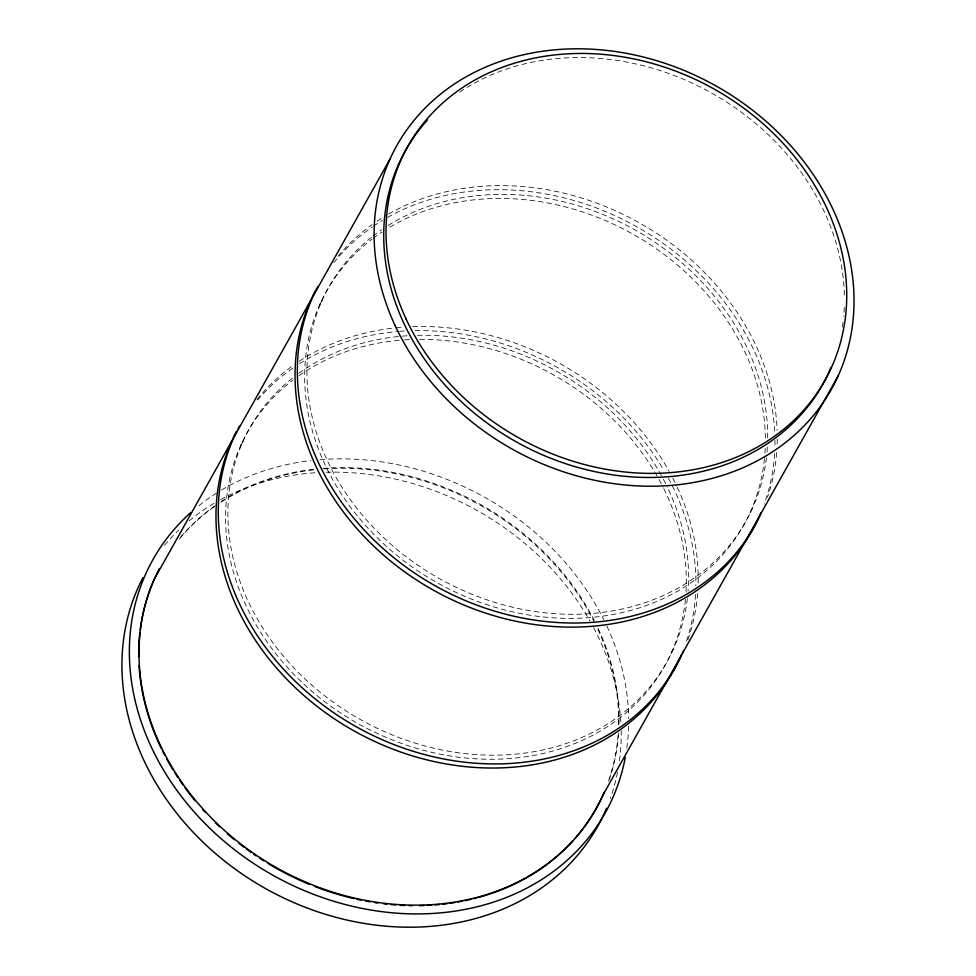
<?xml version="1.0" encoding="UTF-8"?>
<svg xmlns="http://www.w3.org/2000/svg" width="976" height="976" viewBox="0 0 976 976"><rect width="100%" height="100%" fill="white"/><g stroke="black" fill="none" stroke-linecap="round" stroke-linejoin="round"><path stroke-width="0.73" stroke-dasharray="4.88 3.66" d="M240.767 445.349L243.061 441.262M319.835 304.451L322.129 300.364M671.11 653.261L673.403 649.174M750.178 512.363L752.472 508.276M198.909 505.666A259.177 216.623 29.3 0 1 216.428 493.173M221.662 489.964A259.177 216.623 29.3 0 1 310.819 460.574M319.884 459.684A259.177 216.623 29.3 0 1 603.778 619.65M606.962 626.25A259.177 216.623 29.3 0 1 628.654 718.617M628.605 726.193A259.177 216.623 29.3 0 1 626.751 748.531M164.517 545.291A259.177 216.623 29.3 0 1 178.828 529.992M189.076 520.891A259.177 216.623 29.3 0 1 214.208 503.25M220.588 499.614A259.177 216.623 29.3 0 1 316.993 472.64M326.118 472.225A259.177 216.623 29.3 0 1 590.029 621.114M593.615 627.666A259.177 216.623 29.3 0 1 620.968 724.277M621.175 730.377A259.177 216.623 29.3 0 1 619.296 761.817M617.527 772.272A259.177 216.623 29.3 0 1 610.305 798.502M180.658 537.093A249.209 208.291 29.3 0 1 214.964 505.763M221.271 501.505A249.209 208.291 29.3 0 1 315.102 469.078M322.751 468.358A249.209 208.291 29.3 0 1 594.311 620.577M598.19 628.556A249.209 208.291 29.3 0 1 619.016 724.192M618.601 733.074A249.209 208.291 29.3 0 1 609.341 779.214M687.36 598.422A239.157 199.897 29.3 0 1 360.864 719.8A239.157 199.897 29.3 0 1 292.727 377.919M298.863 373.271A239.157 199.897 29.3 0 1 400.77 336.293M402.271 336.159A239.157 199.897 29.3 0 1 408.297 335.707M417.374 335.317A239.157 199.897 29.3 0 1 662.692 477.972M663.387 479.277A239.157 199.897 29.3 0 1 667.328 487.122M668.56 489.732A239.157 199.897 29.3 0 1 688.068 591.053M685.384 599.581A239.157 199.897 29.3 0 1 358.509 723.85A239.157 199.897 29.3 0 1 292.861 380.115M299.083 375.577A239.157 199.897 29.3 0 1 402.99 340.002M404.503 339.892A239.157 199.897 29.3 0 1 410.542 339.563M419.619 339.343A239.157 199.897 29.3 0 1 658.275 478.155M658.995 479.46A239.157 199.897 29.3 0 1 663.107 487.28M663.753 488.586A239.157 199.897 29.3 0 1 685.982 592.164M179.401 538.923A249.124 208.217 29.3 0 1 214.683 506.434M220.979 502.189A249.124 208.217 29.3 0 1 314.784 469.761M323.959 468.931A249.124 208.217 29.3 0 1 593.884 621.212M597.776 629.191A249.124 208.217 29.3 0 1 618.589 724.802M618.064 735.135A249.124 208.217 29.3 0 1 608.426 781.239M257.64 400.075A249.124 208.217 29.3 0 1 293.19 367.891M299.522 363.682A249.124 208.217 29.3 0 1 398.159 331.486M399.684 331.364A249.124 208.217 29.3 0 1 404.284 331.047M415.032 330.632A249.124 208.217 29.3 0 1 663.924 470.334M668.377 478.228A249.124 208.217 29.3 0 1 695.876 585.624M695.534 594.518A249.124 208.217 29.3 0 1 686.189 642.123M257.042 399.501A249.124 208.217 29.3 0 1 292.995 365.549M299.266 361.254A249.124 208.217 29.3 0 1 394.341 327.997M395.866 327.826A249.124 208.217 29.3 0 1 403.515 327.155M412.714 326.667A249.124 208.217 29.3 0 1 669.219 471.506M672.769 478.118A249.124 208.217 29.3 0 1 676.697 486.097M677.332 487.427A249.124 208.217 29.3 0 1 698.096 584.514M697.62 593.371A249.124 208.217 29.3 0 1 687.47 640.903M333.816 262.69A249.124 208.217 29.3 0 1 372.259 226.993M373.515 226.127A249.124 208.217 29.3 0 1 382.458 220.393M387.606 217.392A249.124 208.217 29.3 0 1 635.913 226.273A249.124 208.217 29.3 0 1 774.761 432.734M774.968 440.237A249.124 208.217 29.3 0 1 774.871 447.703M774.602 453.62A249.124 208.217 29.3 0 1 764.245 504.092M764.452 458.683A239.157 199.897 29.3 0 1 437.577 582.953A239.157 199.897 29.3 0 1 371.929 239.218M373.161 238.29A239.157 199.897 29.3 0 1 381.982 232.068M389.802 227.164A239.157 199.897 29.3 0 1 634.241 234.887A239.157 199.897 29.3 0 1 765.367 440.725M765.196 448.277A239.157 199.897 29.3 0 1 764.598 457.207M459.757 92.037A239.157 199.897 29.3 0 1 707.088 90.561A239.157 199.897 29.3 0 1 844.435 298.314M844.264 307.379A239.157 199.897 29.3 0 1 843.667 316.309M843.02 322.214A239.157 199.897 29.3 0 1 842.166 328.217M338.025 256.249A249.124 208.217 29.3 0 1 372.063 224.651M377.065 221.186A249.124 208.217 29.3 0 1 386.045 215.525M388.607 214.037A249.124 208.217 29.3 0 1 638.219 222.186A249.124 208.217 29.3 0 1 777.116 430.148M777.262 439.151A249.124 208.217 29.3 0 1 777.055 446.581M776.689 452.474A249.124 208.217 29.3 0 1 767.551 497.126M766.428 457.524A239.157 199.897 29.3 0 1 439.932 578.902A239.157 199.897 29.3 0 1 371.795 237.022M373.003 236.07A239.157 199.897 29.3 0 1 381.714 229.714M388.155 225.48A239.157 199.897 29.3 0 1 634.973 229.921A239.157 199.897 29.3 0 1 767.661 438.151M767.343 447.179A239.157 199.897 29.3 0 1 766.892 453.12"/><path stroke-width="1.46" d="M231.8 441.018L154.537 578.695A249.124 208.217 29.3 0 0 140.178 630.045M234.094 436.931L310.868 300.12M313.162 296.033L389.936 159.222M680.065 657.604L602.802 795.281A249.124 208.217 29.3 0 1 574.998 838.518M682.358 653.505L759.133 516.694M838.201 375.797L761.426 512.607A249.124 208.217 29.3 0 1 445.934 591.541A249.124 208.217 29.3 0 1 317.786 286.554M625.274 757.498A259.177 216.623 29.3 0 1 272.499 875.008A259.177 216.623 29.3 0 1 190.735 512.583M606.523 808.25A259.177 216.623 29.3 0 1 279.197 895.785A259.177 216.623 29.3 0 1 142.923 577.658M604.437 791.951A249.209 208.291 29.3 0 1 289.225 874.472A249.209 208.291 29.3 0 1 159.43 568.569M681.285 654.847A249.124 208.217 29.3 0 1 366.183 737.344A249.124 208.217 29.3 0 1 236.424 431.538M572.985 840.775A249.124 208.217 29.3 0 1 478.045 897.53M476.556 897.932A249.124 208.217 29.3 0 1 473.702 898.664M470.835 899.36A249.124 208.217 29.3 0 1 465.015 900.653M462.075 901.238A249.124 208.217 29.3 0 1 457.634 902.068M454.645 902.568A249.124 208.217 29.3 0 1 450.143 903.251M447.118 903.666A249.124 208.217 29.3 0 1 442.567 904.215M439.517 904.532A249.124 208.217 29.3 0 1 434.93 904.935M431.856 905.155A249.124 208.217 29.3 0 1 427.256 905.411M424.182 905.545A249.124 208.217 29.3 0 1 419.582 905.667M412.116 905.679A249.124 208.217 29.3 0 1 409.164 905.63M404.723 905.484A249.124 208.217 29.3 0 1 400.258 905.277M395.768 904.972A249.124 208.217 29.3 0 1 391.266 904.606M386.764 904.154A249.124 208.217 29.3 0 1 383.751 903.813M377.736 903.02A249.124 208.217 29.3 0 1 374.735 902.58M370.233 901.848A249.124 208.217 29.3 0 1 365.756 901.055M361.279 900.177A249.124 208.217 29.3 0 1 356.838 899.225M353.885 898.567A249.124 208.217 29.3 0 1 315.126 886.623M309.49 884.378A249.124 208.217 29.3 0 1 294.313 877.656M292.959 877.009A249.124 208.217 29.3 0 1 267.68 863.248M263.788 860.844A249.124 208.217 29.3 0 1 259.945 858.38M256.139 855.854A249.124 208.217 29.3 0 1 253.626 854.146M251.137 852.414A249.124 208.217 29.3 0 1 246.22 848.876M243.805 847.083A249.124 208.217 29.3 0 1 239.047 843.435M234.374 839.702A249.124 208.217 29.3 0 1 227.493 833.894M219.673 826.843A249.124 208.217 29.3 0 1 215.318 822.683M204.875 811.947A249.124 208.217 29.3 0 1 202.874 809.738M195.139 800.808A249.124 208.217 29.3 0 1 184.94 787.681M183.146 785.192A249.124 208.217 29.3 0 1 179.645 780.153M177.937 777.604A249.124 208.217 29.3 0 1 174.631 772.467M173.033 769.869A249.124 208.217 29.3 0 1 166.957 759.389M164.834 755.412A249.124 208.217 29.3 0 1 162.785 751.435M161.479 748.775A249.124 208.217 29.3 0 1 141.971 689.666M141.715 688.214A249.124 208.217 29.3 0 1 139.08 665.681M138.726 656.653A249.124 208.217 29.3 0 1 139.824 633.009M683.578 650.76A249.124 208.217 29.3 0 1 370.892 734.452A249.124 208.217 29.3 0 1 236.668 431.49M238.022 428.793A249.124 208.217 29.3 0 1 239.425 426.109M760.938 512.571A249.124 208.217 29.3 0 1 446.044 596.848A249.124 208.217 29.3 0 1 315.492 290.641M831.015 367.391A239.157 199.897 29.3 0 1 506.666 436.211A239.157 199.897 29.3 0 1 427.537 119.877M406.04 318.908A239.157 199.897 29.3 0 0 802.906 411.055A239.157 199.897 29.3 0 0 640.158 60.305A239.157 199.897 29.3 0 0 406.04 318.908M394.975 325.301A249.124 208.217 29.3 0 0 808.384 421.29A249.124 208.217 29.3 0 0 638.853 55.937A249.124 208.217 29.3 0 0 394.975 325.301"/></g></svg>
